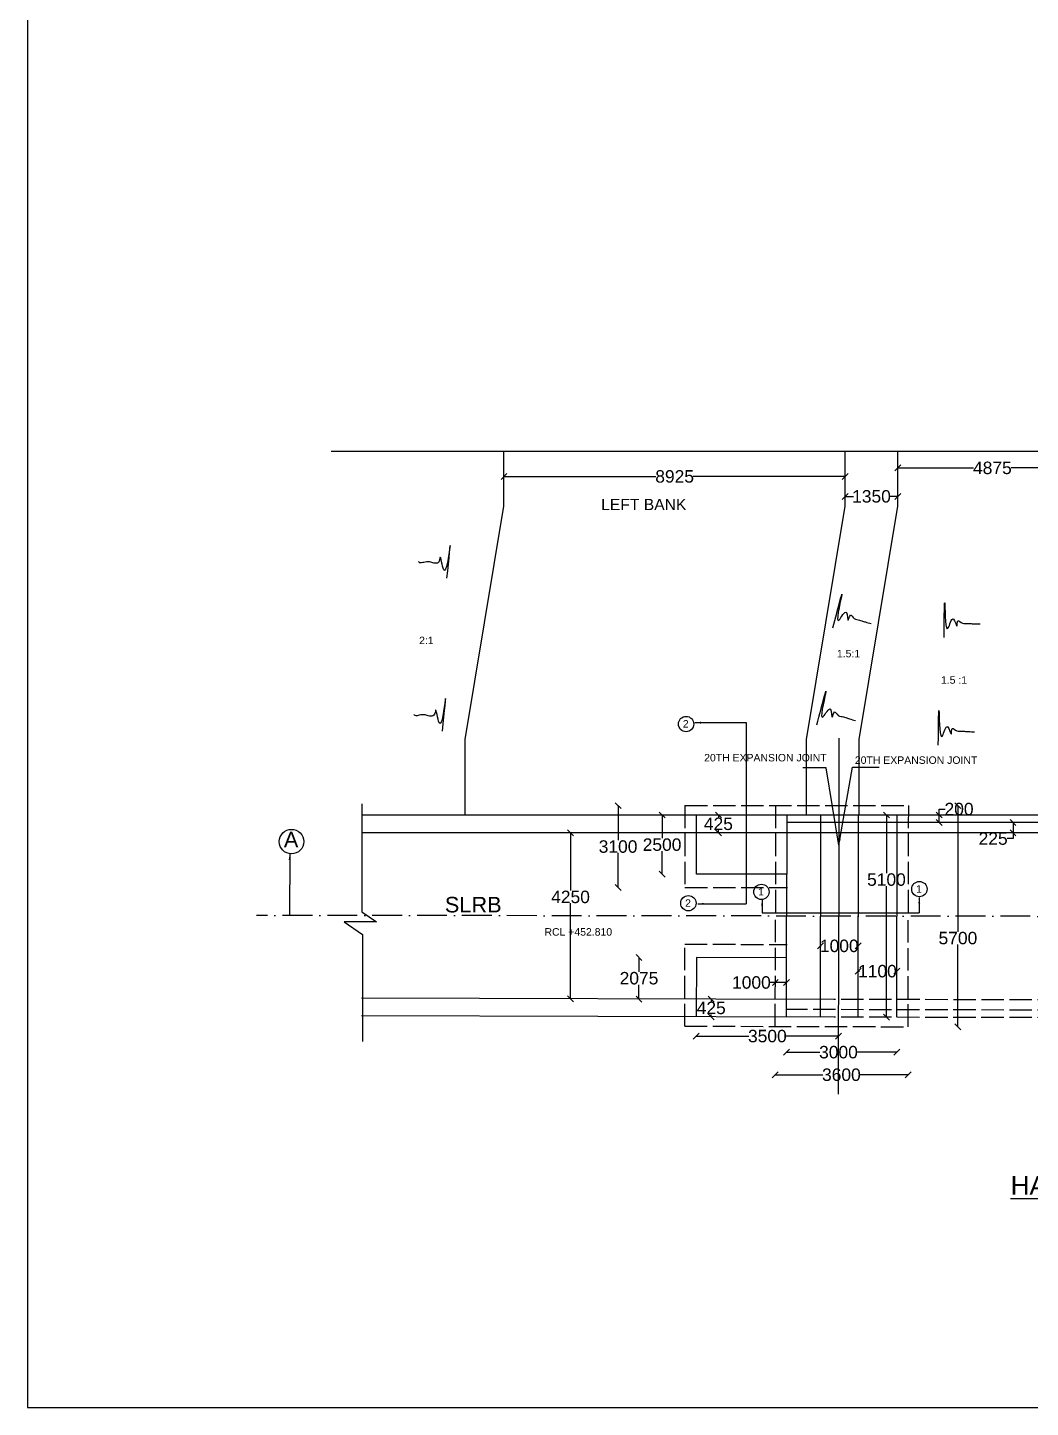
# Model space of a CAD drawing. Header units: millimetres. Extents: x 5124 to 3404099, y 2311 to 45957502.
# Drawn here: x 3354355 to 3370448, y 45924050 to 45946197 of the extents above; entities that cross this region are included whole.
import ezdxf

# ---------------------------------------------------------------- set-up
doc = ezdxf.new("R2010")
doc.units = ezdxf.units.MM
doc.header["$MEASUREMENT"] = 0
doc.linetypes.add('ACAD_ISO02W100', pattern=[15, 12, -3])
doc.linetypes.add('ACAD_ISO10W100', pattern=[18, 12, -3, 0, -3])
for name, color, linetype in [('DIMENSION', 7, 'Continuous'), ('DRAWING', 7, 'Continuous'), ('TEXT', 7, 'Continuous')]:
    doc.layers.add(name, color=color, linetype=linetype)
doc.styles.get("Standard").update_dxf_attribs({"font": 'arial.ttf', "height": 200})
doc.dimstyles.get("Standard").update_dxf_attribs({"dimtxt": 200, "dimasz": 110, "dimexe": 0.18, "dimexo": 0.0625, "dimgap": 0.09, "dimtad": 0, "dimtih": 1, "dimtoh": 1, "dimdec": 0, "dimzin": 0, "dimdsep": 46, "dimtxsty": 'Standard', "dimblk": 'OBLIQUE', "dimcen": 0.09, "dimse1": 1, "dimse2": 1, "dimadec": 0, "dimazin": 0, "dimtfac": 1, "dimtdec": 0, "dimtofl": 0, "dimtmove": 0, "dimatfit": 3, "dimfxl": 1, "dimtolj": 1, "dimtzin": 0, "dimarcsym": 0})

# ---------------------------------------------------------------- blocks, each defined once
blk = doc.blocks.new('_Oblique')
at = {"color": 0, "linetype": 'ByBlock', "lineweight": -2}
blk.add_line((-0.5, -0.5), (0.5, 0.5), dxfattribs=at)
blk = doc.blocks.new('*D67')
at = {"layer": 'Defpoints', "color": 0, "transparency": 16777216}
for p in [(3362000, 45938958), (3367477, 45938992), (3367477, 45938958)]:
    blk.add_point(p, dxfattribs=at)
at = {"layer": 'DRAWING', "color": 0, "lineweight": -2, "transparency": 16777216}
for p, q in [((3362000, 45938992), (3364439, 45938992)), ((3367477, 45938992), (3365038, 45938992))]:
    blk.add_line(p, q, dxfattribs=at)
at = {"layer": 'DRAWING', "color": 0, "lineweight": -2, "transparency": 16777216, "xscale": 95, "yscale": 95, "zscale": 95, "rotation": 180}
blk.add_blockref('_Oblique', (3362000, 45938992), dxfattribs=at)
at = {"layer": 'DRAWING', "color": 0, "lineweight": -2, "transparency": 16777216, "xscale": 95, "yscale": 95, "zscale": 95}
blk.add_blockref('_Oblique', (3367477, 45938992), dxfattribs=at)
at = {"layer": 'DRAWING', "color": 0, "transparency": 16777216, "insert": (3364739, 45938992), "char_height": 200, "attachment_point": 5}
blk.add_mtext('\\A1;8925', dxfattribs=at)
blk = doc.blocks.new('*D68')
at = {"layer": 'Defpoints', "color": 0, "transparency": 16777216}
for p in [(3367477, 45938672), (3368319, 45938672), (3368319, 45938672)]:
    blk.add_point(p, dxfattribs=at)
at = {"layer": 'DRAWING', "color": 0, "lineweight": -2, "transparency": 16777216}
for p, q in [((3367477, 45938672), (3367609, 45938672)), ((3368319, 45938672), (3368187, 45938672))]:
    blk.add_line(p, q, dxfattribs=at)
at = {"layer": 'DRAWING', "color": 0, "lineweight": -2, "transparency": 16777216, "xscale": 95, "yscale": 95, "zscale": 95, "rotation": 180}
blk.add_blockref('_Oblique', (3367477, 45938672), dxfattribs=at)
at = {"layer": 'DRAWING', "color": 0, "lineweight": -2, "transparency": 16777216, "xscale": 95, "yscale": 95, "zscale": 95}
blk.add_blockref('_Oblique', (3368319, 45938672), dxfattribs=at)
at = {"layer": 'DRAWING', "color": 0, "transparency": 16777216, "insert": (3367898, 45938672), "char_height": 200, "attachment_point": 5}
blk.add_mtext('\\A1;1350', dxfattribs=at)
blk = doc.blocks.new('*D69')
at = {"layer": 'Defpoints', "color": 0, "transparency": 16777216}
for p in [(3368319, 45939178), (3368319, 45939129), (3371358, 45939178)]:
    blk.add_point(p, dxfattribs=at)
at = {"layer": 'DRAWING', "color": 0, "lineweight": -2, "transparency": 16777216}
for p, q in [((3368319, 45939129), (3369535, 45939129)), ((3371358, 45939129), (3370142, 45939129))]:
    blk.add_line(p, q, dxfattribs=at)
at = {"layer": 'DRAWING', "color": 0, "lineweight": -2, "transparency": 16777216, "xscale": 95, "yscale": 95, "zscale": 95, "rotation": 180}
blk.add_blockref('_Oblique', (3368319, 45939129), dxfattribs=at)
at = {"layer": 'DRAWING', "color": 0, "lineweight": -2, "transparency": 16777216, "xscale": 95, "yscale": 95, "zscale": 95}
blk.add_blockref('_Oblique', (3371358, 45939129), dxfattribs=at)
at = {"layer": 'DRAWING', "color": 0, "transparency": 16777216, "insert": (3369838, 45939129), "char_height": 200, "attachment_point": 5}
blk.add_mtext('\\A1;4875', dxfattribs=at)
blk = doc.blocks.new('*D70')
at = {"layer": 'Defpoints', "color": 0, "transparency": 16777216}
for p in [(3363831, 45933709), (3364905, 45933709), (3364905, 45932394)]:
    blk.add_point(p, dxfattribs=at)
at = {"layer": 'DRAWING', "color": 0, "lineweight": -2, "transparency": 16777216}
for p, q in [((3363831, 45933709), (3363831, 45933154)), ((3363831, 45932394), (3363831, 45932949))]:
    blk.add_line(p, q, dxfattribs=at)
at = {"layer": 'DRAWING', "color": 0, "lineweight": -2, "transparency": 16777216, "xscale": 95, "yscale": 95, "zscale": 95}
for p, rotation in [((3363831, 45933709), 90), ((3363831, 45932394), 270)]:
    blk.add_blockref('_Oblique', p, dxfattribs=dict(at, rotation=rotation))
at = {"layer": 'DRAWING', "color": 0, "transparency": 16777216, "insert": (3363831, 45933051), "char_height": 200, "attachment_point": 5}
blk.add_mtext('\\A1;3100', dxfattribs=at)
blk = doc.blocks.new('*D71')
at = {"layer": 'Defpoints', "color": 0, "transparency": 16777216}
for p in [(3364632, 45933558), (3364537, 45932607), (3365090, 45932607)]:
    blk.add_point(p, dxfattribs=at)
at = {"layer": 'DRAWING', "color": 0, "lineweight": -2, "transparency": 16777216}
for p, q in [((3364537, 45933558), (3364537, 45933185)), ((3364537, 45932607), (3364537, 45932980))]:
    blk.add_line(p, q, dxfattribs=at)
at = {"layer": 'DRAWING', "color": 0, "lineweight": -2, "transparency": 16777216, "xscale": 95, "yscale": 95, "zscale": 95}
for p, rotation in [((3364537, 45933558), 90), ((3364537, 45932607), 270)]:
    blk.add_blockref('_Oblique', p, dxfattribs=dict(at, rotation=rotation))
at = {"layer": 'DRAWING', "color": 0, "transparency": 16777216, "insert": (3364537, 45933082), "char_height": 200, "attachment_point": 5}
blk.add_mtext('\\A1;2500', dxfattribs=at)
blk = doc.blocks.new('*D72')
at = {"layer": 'Defpoints', "color": 0, "transparency": 16777216}
for p in [(3365335, 45933558), (3365441, 45933558), (3365335, 45933274)]:
    blk.add_point(p, dxfattribs=at)
at = {"layer": 'DRAWING', "color": 0, "lineweight": -2, "transparency": 16777216}
for p, q in [((3365441, 45933558), (3365441, 45933518)), ((3365441, 45933274), (3365441, 45933314))]:
    blk.add_line(p, q, dxfattribs=at)
at = {"layer": 'DRAWING', "color": 0, "lineweight": -2, "transparency": 16777216, "xscale": 95, "yscale": 95, "zscale": 95}
for p, rotation in [((3365441, 45933558), 90), ((3365441, 45933274), 270)]:
    blk.add_blockref('_Oblique', p, dxfattribs=dict(at, rotation=rotation))
at = {"layer": 'DRAWING', "color": 0, "transparency": 16777216, "insert": (3365441, 45933416), "char_height": 200, "attachment_point": 5}
blk.add_mtext('\\A1;425', dxfattribs=at)
blk = doc.blocks.new('*D73')
at = {"layer": 'Defpoints', "color": 0, "transparency": 16777216}
for p in [(3364167, 45931271), (3365088, 45931271), (3365087, 45930604)]:
    blk.add_point(p, dxfattribs=at)
at = {"layer": 'DRAWING', "color": 0, "lineweight": -2, "transparency": 16777216}
for p, q in [((3364167, 45931271), (3364167, 45931040)), ((3364167, 45930604), (3364167, 45930835))]:
    blk.add_line(p, q, dxfattribs=at)
at = {"layer": 'DRAWING', "color": 0, "lineweight": -2, "transparency": 16777216, "xscale": 95, "yscale": 95, "zscale": 95}
for p, rotation in [((3364167, 45931271), 90), ((3364167, 45930604), 270)]:
    blk.add_blockref('_Oblique', p, dxfattribs=dict(at, rotation=rotation))
at = {"layer": 'DRAWING', "color": 0, "transparency": 16777216, "insert": (3364167, 45930938), "char_height": 200, "attachment_point": 5}
blk.add_mtext('\\A1;2075', dxfattribs=at)
blk = doc.blocks.new('*D74')
at = {"layer": 'Defpoints', "color": 0, "transparency": 16777216}
for p in [(3366355, 45930869), (3366355, 45930869), (3366534, 45930869)]:
    blk.add_point(p, dxfattribs=at)
at = {"layer": 'DRAWING', "color": 0, "lineweight": -2, "transparency": 16777216}
for p, q in [((3366355, 45930869), (3366260, 45930869)), ((3366534, 45930869), (3366355, 45930869))]:
    blk.add_line(p, q, dxfattribs=at)
at = {"layer": 'DRAWING', "color": 0, "lineweight": -2, "transparency": 16777216, "xscale": 95, "yscale": 95, "zscale": 95, "rotation": 180}
blk.add_blockref('_Oblique', (3366355, 45930869), dxfattribs=at)
at = {"layer": 'DRAWING', "color": 0, "lineweight": -2, "transparency": 16777216, "xscale": 95, "yscale": 95, "zscale": 95}
blk.add_blockref('_Oblique', (3366534, 45930869), dxfattribs=at)
at = {"layer": 'DRAWING', "color": 0, "transparency": 16777216, "insert": (3365971, 45930869), "char_height": 200, "attachment_point": 5}
blk.add_mtext('\\A1;1000', dxfattribs=at)
blk = doc.blocks.new('*D75')
at = {"layer": 'Defpoints', "color": 0, "transparency": 16777216}
for p in [(3367079, 45931457), (3367079, 45931457), (3367683, 45931456)]:
    blk.add_point(p, dxfattribs=at)
at = {"layer": 'DRAWING', "color": 0, "lineweight": -2, "transparency": 16777216}
for p, q in [((3367079, 45931457), (3367092, 45931457)), ((3367683, 45931457), (3367670, 45931457))]:
    blk.add_line(p, q, dxfattribs=at)
at = {"layer": 'DRAWING', "color": 0, "lineweight": -2, "transparency": 16777216, "xscale": 95, "yscale": 95, "zscale": 95, "rotation": 180}
blk.add_blockref('_Oblique', (3367079, 45931457), dxfattribs=at)
at = {"layer": 'DRAWING', "color": 0, "lineweight": -2, "transparency": 16777216, "xscale": 95, "yscale": 95, "zscale": 95}
blk.add_blockref('_Oblique', (3367683, 45931457), dxfattribs=at)
at = {"layer": 'DRAWING', "color": 0, "transparency": 16777216, "insert": (3367381, 45931457), "char_height": 200, "attachment_point": 5}
blk.add_mtext('\\A1;1000', dxfattribs=at)
blk = doc.blocks.new('*D76')
at = {"layer": 'Defpoints', "color": 0, "transparency": 16777216}
for p in [(3367683, 45931051), (3368303, 45931051), (3368303, 45931051)]:
    blk.add_point(p, dxfattribs=at)
at = {"layer": 'DRAWING', "color": 0, "lineweight": -2, "transparency": 16777216}
for p, q in [((3367683, 45931051), (3367704, 45931051)), ((3368303, 45931051), (3368282, 45931051))]:
    blk.add_line(p, q, dxfattribs=at)
at = {"layer": 'DRAWING', "color": 0, "lineweight": -2, "transparency": 16777216, "xscale": 95, "yscale": 95, "zscale": 95, "rotation": 180}
blk.add_blockref('_Oblique', (3367683, 45931051), dxfattribs=at)
at = {"layer": 'DRAWING', "color": 0, "lineweight": -2, "transparency": 16777216, "xscale": 95, "yscale": 95, "zscale": 95}
blk.add_blockref('_Oblique', (3368303, 45931051), dxfattribs=at)
at = {"layer": 'DRAWING', "color": 0, "transparency": 16777216, "insert": (3367993, 45931051), "char_height": 200, "attachment_point": 5}
blk.add_mtext('\\A1;1100', dxfattribs=at)
blk = doc.blocks.new('*D77')
at = {"layer": 'Defpoints', "color": 0, "transparency": 16777216}
for p in [(3365086, 45930320), (3367369, 45930314), (3367369, 45930009)]:
    blk.add_point(p, dxfattribs=at)
at = {"layer": 'DRAWING', "color": 0, "lineweight": -2, "transparency": 16777216}
for p, q in [((3365086, 45930009), (3365929, 45930009)), ((3367369, 45930009), (3366526, 45930009))]:
    blk.add_line(p, q, dxfattribs=at)
at = {"layer": 'DRAWING', "color": 0, "lineweight": -2, "transparency": 16777216, "xscale": 95, "yscale": 95, "zscale": 95, "rotation": 180}
blk.add_blockref('_Oblique', (3365086, 45930009), dxfattribs=at)
at = {"layer": 'DRAWING', "color": 0, "lineweight": -2, "transparency": 16777216, "xscale": 95, "yscale": 95, "zscale": 95}
blk.add_blockref('_Oblique', (3367369, 45930009), dxfattribs=at)
at = {"layer": 'DRAWING', "color": 0, "transparency": 16777216, "insert": (3366227, 45930009), "char_height": 200, "attachment_point": 5}
blk.add_mtext('\\A1;3500', dxfattribs=at)
blk = doc.blocks.new('*D78')
at = {"layer": 'Defpoints', "color": 0, "transparency": 16777216}
for p in [(3366533, 45930316), (3368303, 45930312), (3368303, 45929751)]:
    blk.add_point(p, dxfattribs=at)
at = {"layer": 'DRAWING', "color": 0, "lineweight": -2, "transparency": 16777216}
for p, q in [((3366533, 45929751), (3367070, 45929751)), ((3368303, 45929751), (3367666, 45929751))]:
    blk.add_line(p, q, dxfattribs=at)
at = {"layer": 'DRAWING', "color": 0, "lineweight": -2, "transparency": 16777216, "xscale": 95, "yscale": 95, "zscale": 95, "rotation": 180}
blk.add_blockref('_Oblique', (3366533, 45929751), dxfattribs=at)
at = {"layer": 'DRAWING', "color": 0, "lineweight": -2, "transparency": 16777216, "xscale": 95, "yscale": 95, "zscale": 95}
blk.add_blockref('_Oblique', (3368303, 45929751), dxfattribs=at)
at = {"layer": 'DRAWING', "color": 0, "transparency": 16777216, "insert": (3367368, 45929751), "char_height": 200, "attachment_point": 5}
blk.add_mtext('\\A1;3000', dxfattribs=at)
blk = doc.blocks.new('*D79')
at = {"layer": 'Defpoints', "color": 0, "transparency": 16777216}
for p in [(3366354, 45930165), (3368485, 45930160), (3368485, 45929389)]:
    blk.add_point(p, dxfattribs=at)
at = {"layer": 'DRAWING', "color": 0, "lineweight": -2, "transparency": 16777216}
for p, q in [((3366354, 45929389), (3367117, 45929389)), ((3368485, 45929389), (3367713, 45929389))]:
    blk.add_line(p, q, dxfattribs=at)
at = {"layer": 'DRAWING', "color": 0, "lineweight": -2, "transparency": 16777216, "xscale": 95, "yscale": 95, "zscale": 95, "rotation": 180}
blk.add_blockref('_Oblique', (3366354, 45929389), dxfattribs=at)
at = {"layer": 'DRAWING', "color": 0, "lineweight": -2, "transparency": 16777216, "xscale": 95, "yscale": 95, "zscale": 95}
blk.add_blockref('_Oblique', (3368485, 45929389), dxfattribs=at)
at = {"layer": 'DRAWING', "color": 0, "transparency": 16777216, "insert": (3367415, 45929389), "char_height": 200, "attachment_point": 5}
blk.add_mtext('\\A1;3600', dxfattribs=at)
blk = doc.blocks.new('*D80')
at = {"layer": 'Defpoints', "color": 0, "transparency": 16777216}
for p in [(3365257, 45930603), (3365326, 45930603), (3365257, 45930319)]:
    blk.add_point(p, dxfattribs=at)
at = {"layer": 'DRAWING', "color": 0, "lineweight": -2, "transparency": 16777216}
for p, q in [((3365326, 45930603), (3365326, 45930564)), ((3365326, 45930319), (3365326, 45930359))]:
    blk.add_line(p, q, dxfattribs=at)
at = {"layer": 'DRAWING', "color": 0, "lineweight": -2, "transparency": 16777216, "xscale": 95, "yscale": 95, "zscale": 95}
for p, rotation in [((3365326, 45930603), 90), ((3365326, 45930319), 270)]:
    blk.add_blockref('_Oblique', p, dxfattribs=dict(at, rotation=rotation))
at = {"layer": 'DRAWING', "color": 0, "transparency": 16777216, "insert": (3365326, 45930461), "char_height": 200, "attachment_point": 5}
blk.add_mtext('\\A1;425', dxfattribs=at)
blk = doc.blocks.new('*D81')
at = {"layer": 'Defpoints', "color": 0, "transparency": 16777216}
for p in [(3368075, 45933558), (3368138, 45930312), (3368138, 45930312)]:
    blk.add_point(p, dxfattribs=at)
at = {"layer": 'DRAWING', "color": 0, "lineweight": -2, "transparency": 16777216}
for p, q in [((3368138, 45933558), (3368138, 45932623)), ((3368138, 45930312), (3368138, 45932418))]:
    blk.add_line(p, q, dxfattribs=at)
at = {"layer": 'DRAWING', "color": 0, "lineweight": -2, "transparency": 16777216, "xscale": 95, "yscale": 95, "zscale": 95}
for p, rotation in [((3368138, 45933558), 90), ((3368138, 45930312), 270)]:
    blk.add_blockref('_Oblique', p, dxfattribs=dict(at, rotation=rotation))
at = {"layer": 'DRAWING', "color": 0, "transparency": 16777216, "insert": (3368138, 45932521), "char_height": 200, "attachment_point": 5}
blk.add_mtext('\\A1;5100', dxfattribs=at)
blk = doc.blocks.new('*D82')
at = {"layer": 'Defpoints', "color": 0, "transparency": 16777216}
for p in [(3368986, 45933558), (3369047, 45933558), (3369047, 45933438)]:
    blk.add_point(p, dxfattribs=at)
at = {"layer": 'DRAWING', "color": 0, "lineweight": -2, "transparency": 16777216}
for p, q in [((3368986, 45933558), (3368986, 45933653)), ((3368986, 45933653), (3369081, 45933653)), ((3368986, 45933438), (3368986, 45933558))]:
    blk.add_line(p, q, dxfattribs=at)
at = {"layer": 'DRAWING', "color": 0, "lineweight": -2, "transparency": 16777216, "xscale": 95, "yscale": 95, "zscale": 95}
for p, rotation in [((3368986, 45933558), 90), ((3368986, 45933438), 270)]:
    blk.add_blockref('_Oblique', p, dxfattribs=dict(at, rotation=rotation))
at = {"layer": 'DRAWING', "color": 0, "transparency": 16777216, "insert": (3369303, 45933653), "char_height": 200, "attachment_point": 5}
blk.add_mtext('\\A1;200', dxfattribs=at)
blk = doc.blocks.new('*D83')
at = {"layer": 'Defpoints', "color": 0, "transparency": 16777216}
for p in [(3368490, 45933709), (3368485, 45930160), (3369285, 45930160)]:
    blk.add_point(p, dxfattribs=at)
at = {"layer": 'DRAWING', "color": 0, "lineweight": -2, "transparency": 16777216}
for p, q in [((3369285, 45933709), (3369285, 45931684)), ((3369285, 45930160), (3369285, 45931479))]:
    blk.add_line(p, q, dxfattribs=at)
at = {"layer": 'DRAWING', "color": 0, "lineweight": -2, "transparency": 16777216, "xscale": 95, "yscale": 95, "zscale": 95}
for p, rotation in [((3369285, 45933709), 90), ((3369285, 45930160), 270)]:
    blk.add_blockref('_Oblique', p, dxfattribs=dict(at, rotation=rotation))
at = {"layer": 'DRAWING', "color": 0, "transparency": 16777216, "insert": (3369285, 45931582), "char_height": 200, "attachment_point": 5}
blk.add_mtext('\\A1;5700', dxfattribs=at)
blk = doc.blocks.new('*D84')
at = {"layer": 'Defpoints', "color": 0, "transparency": 16777216}
for p in [(3363026, 45933274), (3363020, 45930609), (3363068, 45930609)]:
    blk.add_point(p, dxfattribs=at)
at = {"layer": 'DRAWING', "color": 0, "lineweight": -2, "transparency": 16777216}
for p, q in [((3363068, 45933274), (3363068, 45932345)), ((3363068, 45930609), (3363068, 45932141))]:
    blk.add_line(p, q, dxfattribs=at)
at = {"layer": 'DRAWING', "color": 0, "lineweight": -2, "transparency": 16777216, "xscale": 95, "yscale": 95, "zscale": 95}
for p, rotation in [((3363068, 45933274), 90), ((3363068, 45930609), 270)]:
    blk.add_blockref('_Oblique', p, dxfattribs=dict(at, rotation=rotation))
at = {"layer": 'DRAWING', "color": 0, "transparency": 16777216, "insert": (3363068, 45932243), "char_height": 200, "attachment_point": 5}
blk.add_mtext('\\A1;4250', dxfattribs=at)
blk = doc.blocks.new('*D85')
at = {"layer": 'Defpoints', "color": 0, "transparency": 16777216}
for p in [(3370107, 45933438), (3370107, 45933274), (3370169, 45933274)]:
    blk.add_point(p, dxfattribs=at)
at = {"layer": 'DRAWING', "color": 0, "lineweight": -2, "transparency": 16777216}
for p, q in [((3370169, 45933438), (3370169, 45933274)), ((3370169, 45933179), (3370074, 45933179)), ((3370169, 45933274), (3370169, 45933179))]:
    blk.add_line(p, q, dxfattribs=at)
at = {"layer": 'DRAWING', "color": 0, "lineweight": -2, "transparency": 16777216, "xscale": 95, "yscale": 95, "zscale": 95}
for p, rotation in [((3370169, 45933438), 90), ((3370169, 45933274), 270)]:
    blk.add_blockref('_Oblique', p, dxfattribs=dict(at, rotation=rotation))
at = {"layer": 'DRAWING', "color": 0, "transparency": 16777216, "insert": (3369850, 45933179), "char_height": 200, "attachment_point": 5}
blk.add_mtext('\\A1;225', dxfattribs=at)

msp = doc.modelspace()

# ---------------------------------------------------------------- linework, layer by layer
at = {"layer": 'DIMENSION'}
for points in [[(3367277.2, 45936560.3), (3367416.3, 45937066.1), (3367380.6, 45936692.7), (3367495.6, 45936810.3), (3367524.7, 45936684.8), (3367560.1, 45936767.2), (3367621.3, 45936712.2), (3367664.8, 45936697.1), (3367741.6, 45936676), (3367799.9, 45936656.8), (3367894.5, 45936630.8)], [(3369061.9, 45936407.1), (3369074.3, 45936931.6), (3369130.1, 45936560.6), (3369213.2, 45936702.6), (3369271.8, 45936587.8), (3369286.2, 45936676.3), (3369358.9, 45936637.8), (3369404.8, 45936633.7), (3369484.4, 45936631.8), (3369545.7, 45936627.3), (3369643.7, 45936625)], [(3367021.6, 45935005.4), (3367160.7, 45935511.2), (3367125, 45935137.7), (3367240, 45935255.4), (3367269.1, 45935129.9), (3367304.4, 45935212.2), (3367365.6, 45935157.3), (3367409.2, 45935142.2), (3367486, 45935121), (3367544.3, 45935101.8), (3367638.9, 45935075.8)], [(3368969.4, 45934677.4), (3368981.9, 45935201.9), (3369037.7, 45934830.9), (3369120.8, 45934972.8), (3369179.4, 45934858.1), (3369193.8, 45934946.6), (3369266.5, 45934908.1), (3369312.4, 45934904), (3369392, 45934902.1), (3369453.3, 45934897.6), (3369551.3, 45934895.2)]]:
    msp.add_spline(points, degree=3, dxfattribs=at)
at = {"layer": 'DRAWING'}
msp.add_lwpolyline([(3404098.8, 45957501.5), (3354355.4, 45957501.5), (3354355.4, 45924050.1), (3404098.8, 45924050.1)], close=True, dxfattribs=at)
for points in [[(3359227.3, 45939400.8), (3373636.4, 45939400.8), (3374166.2, 45938446.6), (3374166.2, 45940636.3), (3375229.1, 45939400.8)], [(3361380, 45933558), (3361380, 45934771), (3362000.3, 45938514.6), (3362000.3, 45939400.8)], [(3366857, 45933558), (3366857, 45934771), (3367477.3, 45938514.6), (3367477.3, 45939400.8)], [(3367698.2, 45933558), (3367698.2, 45934771), (3368318.5, 45938514.6), (3368318.5, 45939400.8)], [(3367374, 45934793.2), (3367371.8, 45931937.9)], [(3359717.9, 45933740.3), (3359717.9, 45932006.4), (3359954.3, 45931842.3), (3359434.7, 45931842.3), (3359728.9, 45931640), (3359728.9, 45929925.7)], [(3374974.8, 45933558), (3359717.9, 45933558)], [(3366536.4, 45932606.8), (3365090.1, 45932606.8), (3365090.1, 45933558)], [(3366537.3, 45933558), (3366537.3, 45933274.1)], [(3367082.2, 45933558), (3367079.9, 45931938.7)], [(3367685.8, 45933558), (3367683.6, 45931937.9)], [(3368306.7, 45933558), (3368304.5, 45931937)], [(3374974.8, 45933437.7), (3366537.3, 45933437.7)], [(3374974.8, 45933274.1), (3359717.9, 45933274.1)], [(3366537.3, 45933274.1), (3366535.5, 45931939.5)], [(3366534, 45930600.2), (3366535.5, 45931934.8)], [(3367078.1, 45930314.9), (3367079.9, 45931934.2)], [(3367366.8, 45929079), (3367371.8, 45931934.3)], [(3367681.7, 45930313.4), (3367683.6, 45931933.5)], [(3368302.6, 45930311.8), (3368304.5, 45931932.8)], [(3366534.7, 45931267.5), (3365088.4, 45931271.2), (3365086, 45930319.9)], [(3367296.2, 45930598.3), (3359714.5, 45930617.4)], [(3366533.2, 45930316.3), (3366534, 45930600.2)], [(3367296.5, 45930314.3), (3359713.8, 45930333.5)]]:
    msp.add_lwpolyline(points, dxfattribs=at)
at = {"layer": 'DRAWING', "linetype": 'ACAD_ISO02W100', "ltscale": 30}
for points in [[(3364904.8, 45933709.3), (3364904.8, 45932393.6)], [(3364904.8, 45933709.3), (3368489.6, 45933709.3), (3368487.1, 45931936.8)], [(3366358.6, 45933709.3), (3366356.2, 45931939.7)], [(3364904.8, 45932393.6), (3366548.3, 45932393.6)], [(3364900.3, 45930169.1), (3368485.1, 45930160.1), (3368487.1, 45931932.6)], [(3366354.1, 45930165.5), (3366356.2, 45931935.1)], [(3364900.3, 45930169.1), (3364903.6, 45931484.9)], [(3364903.6, 45931484.9), (3366547.1, 45931480.7)], [(3374971, 45930415.4), (3366533.5, 45930436.6)], [(3374971.4, 45930578.9), (3367300.9, 45930598.3)], [(3374970.7, 45930295), (3367303.9, 45930314.3)]]:
    msp.add_lwpolyline(points, dxfattribs=at)
at = {"layer": 'DRAWING', "linetype": 'ACAD_ISO10W100', "ltscale": 40}
msp.add_lwpolyline([(3388449.5, 45931909.5), (3358031.2, 45931947.9)], dxfattribs=at)
at = {"layer": 'DRAWING'}
for centre, radius in [((3364922.1, 45935018.8), 122.8), ((3358590.8, 45933131.4), 196.9), ((3366131.2, 45932324.2), 122.8), ((3368666, 45932369.9), 122.8), ((3364959.3, 45932142.9), 122.8)]:
    msp.add_circle(centre, radius, dxfattribs=at)
for points in [[(3361085.2, 45937360.4), (3361130.1, 45937854.1), (3361032.4, 45937495), (3360974.2, 45937696.3), (3360947.4, 45937613), (3360875, 45937602), (3360807.3, 45937620.8), (3360712.8, 45937613), (3360648.3, 45937608.3), (3360626.2, 45937624)], [(3361013.2, 45934906), (3361058.1, 45935399.7), (3360960.4, 45935040.6), (3360902.2, 45935241.9), (3360875.4, 45935158.6), (3360803, 45935147.6), (3360735.3, 45935166.4), (3360640.8, 45935158.6), (3360576.3, 45935153.8), (3360554.2, 45935169.6)]]:
    msp.add_spline(points, degree=3, dxfattribs=at)

# ---------------------------------------------------------------- texts
at = {"layer": 'TEXT'}
for s, height, p in [('LEFT BANK', 180, (3363558.8, 45938452.6)), ('2:1', 120, (3360638.2, 45936301.2)), ('1.5:1', 120, (3367342.6, 45936089.5)), ('1.5 :1', 120, (3369012.7, 45935665.5)), ('2', 120, (3364870, 45934961.3)), ('20TH EXPANSION JOINT ', 120, (3365212.6, 45934418.6)), ('20TH EXPANSION JOINT ', 120, (3367631.2, 45934379.5)), ('A', 250, (3358467.4, 45933039.4)), ('1', 120, (3368613.8, 45932312.3)), ('SLRB', 250, (3361050.8, 45931994.9)), ('2', 120, (3364907.1, 45932085.4)), ('1', 120, (3366079.1, 45932266.6)), ('RCL +452.810', 120, (3362650.2, 45931622.3)), ('%%UHALF SECTION AT TOP AND HALF SECTION AT BOTTOM', 300, (3370130.8, 45927463.6))]:
    msp.add_text(s, height=height, dxfattribs=at).set_placement(p)

# ---------------------------------------------------------------- dimensions: what is measured, and where the dimension line sits
at = {"layer": 'DRAWING'}
for base, p1, p2, text, picture, middle in [((3367477.3, 45938991.9), (3362000.3, 45938957.7), (3367477.3, 45938957.7), '8925', '*D67', (3364738.8, 45938991.9)), ((3368318.5, 45939128.6), (3371357.6, 45939178.4), (3368318.5, 45939178.4), '4875', '*D69', (3369838, 45939128.6)), ((3368318.5, 45938672.3), (3367477.3, 45938672.3), (3368318.5, 45938672.3), '1350', '*D68', (3367897.9, 45938672.3)), ((3367079.4, 45931456.8), (3367683, 45931456.1), (3367079.4, 45931456.8), '1000', '*D75', (3367381.2, 45931456.8)), ((3368303.5, 45931050.8), (3367682.5, 45931051.5), (3368303.5, 45931050.8), '1100', '*D76', (3367993, 45931050.8)), ((3366354.9, 45930869.2), (3366534.3, 45930869), (3366354.9, 45930869.2), '1000', '*D74', (3365971, 45930869.2)), ((3367369, 45930008.8), (3365086, 45930319.9), (3367369, 45930314.2), '3500', '*D77', (3366227.5, 45930008.8))]:
    dim = msp.add_linear_dim(base=base, p1=p1, p2=p2, text=text, dimstyle='Standard', override={"dimasz": 95, "dimarcsym": 1}, dxfattribs=at)
    dim.commit()
    dim.dimension.update_dxf_attribs({"geometry": picture, "text_midpoint": middle})
for base, p1, p2, text, picture, middle in [((3363831.2, 45933709.3), (3364904.8, 45932393.6), (3364904.8, 45933709.3), '3100', '*D70', (3363831.2, 45933051.4)), ((3368985.5, 45933558), (3369047.3, 45933437.7), (3369047.3, 45933558), '200', '*D82', (3369302.9, 45933653)), ((3364536.9, 45932606.8), (3364631.6, 45933558), (3365090.1, 45932606.8), '2500', '*D71', (3364536.9, 45933082.4)), ((3365440.8, 45933558), (3365334.7, 45933274.1), (3365334.7, 45933558), '425', '*D72', (3365440.8, 45933416.1)), ((3370168.7, 45933274.1), (3370106.9, 45933437.7), (3370106.9, 45933274.1), '225', '*D85', (3369850.2, 45933179.1)), ((3364167.4, 45931271.2), (3365086.7, 45930603.9), (3365088.4, 45931271.2), '2075', '*D73', (3364167.4, 45930937.5)), ((3365325.6, 45930603.4), (3365256.8, 45930319.5), (3365257.5, 45930603.4), '425', '*D80', (3365325.6, 45930461.5))]:
    dim = msp.add_linear_dim(base=base, p1=p1, p2=p2, angle=90, text=text, dimstyle='Standard', override={"dimasz": 95, "dimarcsym": 1}, dxfattribs=at)
    dim.commit()
    dim.dimension.update_dxf_attribs({"geometry": picture, "text_midpoint": middle})
for base, p1, p2, text, picture, middle in [((3369285.4, 45930160.1), (3368489.6, 45933709.3), (3368485.1, 45930160.1), '5700', '*D83', (3369285.4, 45931581.6)), ((3368137.9, 45930312.2), (3368074.9, 45933558), (3368137.6, 45930312.2), '5100', '*D81', (3368137.9, 45932520.6)), ((3363068, 45930609.1), (3363026.5, 45933274.1), (3363019.7, 45930609.1), '4250', '*D84', (3363068, 45932243.3))]:
    dim = msp.add_linear_dim(base=base, p1=p1, p2=p2, angle=90, text=text, dimstyle='Standard', override={"dimasz": 95, "dimarcsym": 1}, dxfattribs=at)
    dim.commit()
    dim.dimension.update_dxf_attribs({"geometry": picture, "text_midpoint": middle, "dimtype": 160})
for base, p1, p2, text, picture, middle in [((3368302.6, 45929750.7), (3366533.2, 45930316.3), (3368302.6, 45930311.8), '3000', '*D78', (3367368, 45929750.7)), ((3368485.1, 45929388.8), (3366354.1, 45930165.5), (3368485.1, 45930160.1), '3600', '*D79', (3367415, 45929388.8))]:
    dim = msp.add_linear_dim(base=base, p1=p1, p2=p2, text=text, dimstyle='Standard', override={"dimasz": 95, "dimarcsym": 1}, dxfattribs=at)
    dim.commit()
    dim.dimension.update_dxf_attribs({"geometry": picture, "text_midpoint": middle, "dimtype": 160})

# ---------------------------------------------------------------- leaders
for points in [[(3365064.4, 45935040.7), (3365884.4, 45935040.7), (3365884.4, 45932132.8)], [(3367372.7, 45933074.5), (3367170.9, 45934317.2), (3366796.7, 45934317.2)], [(3367372.7, 45933074.5), (3367590.9, 45934327.3), (3368022.4, 45934327.3)], [(3358561.3, 45932933), (3358560.1, 45931947.2)], [(3366142.4, 45932196.7), (3366142.4, 45931989.5), (3368664.1, 45931989.5)], [(3368664.1, 45932235.7), (3368664.1, 45931989.5)], [(3365111.3, 45932132.8), (3365884.4, 45932132.8)]]:
    msp.add_leader(points, dimstyle='Standard', override={"dimasz": 95, "dimgap": 0.09, "dimtad": 0, "dimarcsym": 1}, dxfattribs=at)

doc.saveas('drawing.dxf')
